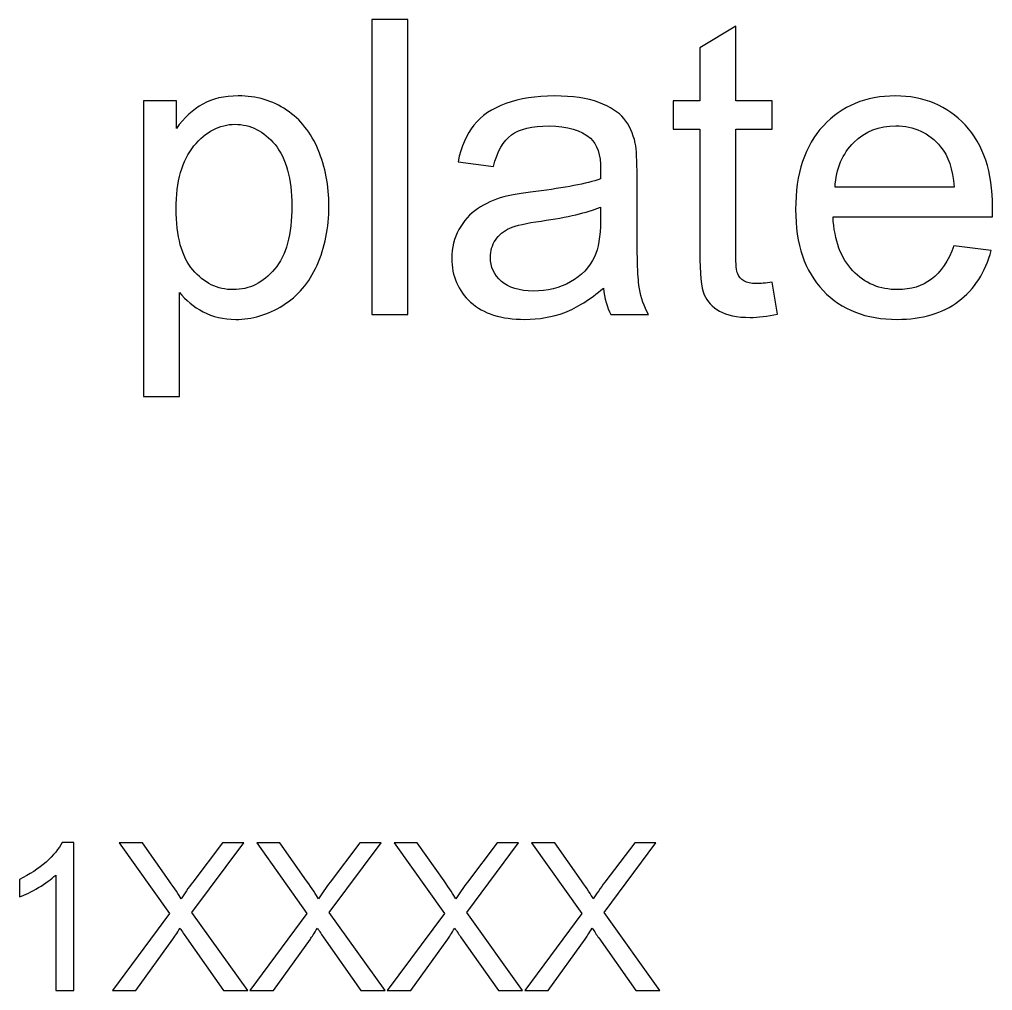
# Model space of a CAD drawing. Header units: inches. Extents: x -3.1 to 14.9, y -9.8 to 5.5.
# Drawn here: x 9.335 to 10.122, y 3.366 to 4.151 of the extents above; entities that cross this region are included whole.
import ezdxf

# ---------------------------------------------------------------- set-up
doc = ezdxf.new("R2010")
doc.units = ezdxf.units.IN
doc.header["$MEASUREMENT"] = 0
doc.layers.add('Layer 1', color=7, linetype='Continuous')

msp = doc.modelspace()

# ---------------------------------------------------------------- linework, layer by layer
at = {"layer": 'Layer 1', "color": 250}
for points, knots in [([(9.61976, 3.91239), (9.61976, 3.91239), (9.61976, 4.151), (9.61976, 4.151), (9.61976, 4.151), (9.61976, 4.151), (9.64904, 4.151), (9.64904, 4.151), (9.64904, 4.151), (9.64904, 4.151), (9.64904, 3.91239), (9.64904, 3.91239), (9.64904, 3.91239), (9.64904, 3.91239), (9.61976, 3.91239), (9.61976, 3.91239)], [0, 0, 0, 0, 0.2, 0.2, 0.2, 0.2, 0.4, 0.4, 0.4, 0.4, 0.6, 0.6, 0.6, 0.6, 1, 1, 1, 1]), ([(9.94381, 3.93861), (9.94381, 3.93861), (9.94804, 3.91272), (9.94804, 3.91272), (9.94804, 3.91272), (9.93981, 3.911), (9.93243, 3.91011), (9.92593, 3.91011), (9.92593, 3.91011), (9.91526, 3.91011), (9.90704, 3.91178), (9.90115, 3.91517), (9.90115, 3.91517), (9.89531, 3.9185), (9.8912, 3.92294), (9.88881, 3.92844), (9.88881, 3.92844), (9.88643, 3.93389), (9.8852, 3.94544), (9.8852, 3.963), (9.8852, 3.963), (9.8852, 3.963), (9.8852, 4.06244), (9.8852, 4.06244), (9.8852, 4.06244), (9.8852, 4.06244), (9.8637, 4.06244), (9.8637, 4.06244), (9.8637, 4.06244), (9.8637, 4.06244), (9.8637, 4.08522), (9.8637, 4.08522), (9.8637, 4.08522), (9.8637, 4.08522), (9.8852, 4.08522), (9.8852, 4.08522), (9.8852, 4.08522), (9.8852, 4.08522), (9.8852, 4.12806), (9.8852, 4.12806), (9.8852, 4.12806), (9.8852, 4.12806), (9.91437, 4.14561), (9.91437, 4.14561), (9.91437, 4.14561), (9.91437, 4.14561), (9.91437, 4.08522), (9.91437, 4.08522), (9.91437, 4.08522), (9.91437, 4.08522), (9.94381, 4.08522), (9.94381, 4.08522), (9.94381, 4.08522), (9.94381, 4.08522), (9.94381, 4.06244), (9.94381, 4.06244), (9.94381, 4.06244), (9.94381, 4.06244), (9.91437, 4.06244), (9.91437, 4.06244), (9.91437, 4.06244), (9.91437, 4.06244), (9.91437, 3.96139), (9.91437, 3.96139), (9.91437, 3.96139), (9.91437, 3.953), (9.91487, 3.94767), (9.91587, 3.94528), (9.91587, 3.94528), (9.91693, 3.94289), (9.91859, 3.941), (9.92093, 3.93955), (9.92093, 3.93955), (9.92326, 3.93817), (9.92659, 3.93744), (9.93093, 3.93744), (9.93093, 3.93744), (9.9342, 3.93744), (9.93848, 3.93783), (9.94381, 3.93861)], [0, 0, 0, 0, 0.047619, 0.047619, 0.047619, 0.047619, 0.095238, 0.095238, 0.095238, 0.095238, 0.142857, 0.142857, 0.142857, 0.142857, 0.190476, 0.190476, 0.190476, 0.190476, 0.238095, 0.238095, 0.238095, 0.238095, 0.285714, 0.285714, 0.285714, 0.285714, 0.333333, 0.333333, 0.333333, 0.333333, 0.380952, 0.380952, 0.380952, 0.380952, 0.428571, 0.428571, 0.428571, 0.428571, 0.47619, 0.47619, 0.47619, 0.47619, 0.52381, 0.52381, 0.52381, 0.52381, 0.571429, 0.571429, 0.571429, 0.571429, 0.619048, 0.619048, 0.619048, 0.619048, 0.666667, 0.666667, 0.666667, 0.666667, 0.714286, 0.714286, 0.714286, 0.714286, 0.761905, 0.761905, 0.761905, 0.761905, 0.809524, 0.809524, 0.809524, 0.809524, 0.857143, 0.857143, 0.857143, 0.857143, 0.904762, 0.904762, 0.904762, 0.904762, 1, 1, 1, 1]), ([(9.43504, 3.84616), (9.43504, 3.84616), (9.43504, 4.08522), (9.43504, 4.08522), (9.43504, 4.08522), (9.43504, 4.08522), (9.4617, 4.08522), (9.4617, 4.08522), (9.4617, 4.08522), (9.4617, 4.08522), (9.4617, 4.06278), (9.4617, 4.06278), (9.4617, 4.06278), (9.46798, 4.07155), (9.47509, 4.07817), (9.48304, 4.08256), (9.48304, 4.08256), (9.49093, 4.08694), (9.50054, 4.08917), (9.51181, 4.08917), (9.51181, 4.08917), (9.52659, 4.08917), (9.53959, 4.08533), (9.55087, 4.07778), (9.55087, 4.07778), (9.5622, 4.07017), (9.5707, 4.05944), (9.57643, 4.04561), (9.57643, 4.04561), (9.5822, 4.03178), (9.58509, 4.01661), (9.58509, 4.00011), (9.58509, 4.00011), (9.58509, 3.98244), (9.58193, 3.9665), (9.57554, 3.95233), (9.57554, 3.95233), (9.5692, 3.93817), (9.55998, 3.92733), (9.54787, 3.91978), (9.54787, 3.91978), (9.53576, 3.91228), (9.52304, 3.9085), (9.5097, 3.9085), (9.5097, 3.9085), (9.49993, 3.9085), (9.4912, 3.91055), (9.48343, 3.91467), (9.48343, 3.91467), (9.47565, 3.91878), (9.46931, 3.924), (9.46431, 3.93028), (9.46431, 3.93028), (9.46431, 3.93028), (9.46431, 3.84616), (9.46431, 3.84616), (9.46431, 3.84616), (9.46431, 3.84616), (9.43504, 3.84616), (9.43504, 3.84616)], [0, 0, 0, 0, 0.0625, 0.0625, 0.0625, 0.0625, 0.125, 0.125, 0.125, 0.125, 0.1875, 0.1875, 0.1875, 0.1875, 0.25, 0.25, 0.25, 0.25, 0.3125, 0.3125, 0.3125, 0.3125, 0.375, 0.375, 0.375, 0.375, 0.4375, 0.4375, 0.4375, 0.4375, 0.5, 0.5, 0.5, 0.5, 0.5625, 0.5625, 0.5625, 0.5625, 0.625, 0.625, 0.625, 0.625, 0.6875, 0.6875, 0.6875, 0.6875, 0.75, 0.75, 0.75, 0.75, 0.8125, 0.8125, 0.8125, 0.8125, 0.875, 0.875, 0.875, 0.875, 1, 1, 1, 1]), ([(9.80726, 3.93372), (9.79637, 3.9245), (9.78593, 3.918), (9.77593, 3.91417), (9.77593, 3.91417), (9.76587, 3.91039), (9.75509, 3.9085), (9.74359, 3.9085), (9.74359, 3.9085), (9.72459, 3.9085), (9.71004, 3.91311), (9.69981, 3.92239), (9.69981, 3.92239), (9.68965, 3.93167), (9.68454, 3.94355), (9.68454, 3.95794), (9.68454, 3.95794), (9.68454, 3.96644), (9.68643, 3.97417), (9.69031, 3.98117), (9.69031, 3.98117), (9.69415, 3.98817), (9.6992, 3.99378), (9.70543, 3.998), (9.70543, 3.998), (9.7117, 4.00222), (9.7187, 4.00544), (9.72654, 4.00761), (9.72654, 4.00761), (9.73226, 4.00911), (9.74093, 4.01061), (9.75254, 4.012), (9.75254, 4.012), (9.7762, 4.01483), (9.79365, 4.01817), (9.80481, 4.02211), (9.80481, 4.02211), (9.80493, 4.02611), (9.80498, 4.02867), (9.80498, 4.02972), (9.80498, 4.02972), (9.80498, 4.04167), (9.8022, 4.05011), (9.79665, 4.05494), (9.79665, 4.05494), (9.7892, 4.06161), (9.77804, 4.06489), (9.76331, 4.06489), (9.76331, 4.06489), (9.74954, 4.06489), (9.73937, 4.0625), (9.73276, 4.05767), (9.73276, 4.05767), (9.7262, 4.05283), (9.72137, 4.04428), (9.7182, 4.032), (9.7182, 4.032), (9.7182, 4.032), (9.68959, 4.03594), (9.68959, 4.03594), (9.68959, 4.03594), (9.6922, 4.04817), (9.69648, 4.05811), (9.70243, 4.06561), (9.70243, 4.06561), (9.70837, 4.07317), (9.71704, 4.079), (9.72831, 4.08306), (9.72831, 4.08306), (9.73959, 4.08711), (9.75265, 4.08917), (9.76754, 4.08917), (9.76754, 4.08917), (9.78231, 4.08917), (9.79426, 4.08739), (9.80348, 4.08394), (9.80348, 4.08394), (9.8127, 4.08044), (9.81948, 4.07611), (9.82387, 4.07083), (9.82387, 4.07083), (9.8282, 4.06555), (9.8312, 4.05894), (9.83298, 4.05089), (9.83298, 4.05089), (9.83393, 4.04589), (9.83443, 4.03689), (9.83443, 4.02389), (9.83443, 4.02389), (9.83443, 4.02389), (9.83443, 3.98483), (9.83443, 3.98483), (9.83443, 3.98483), (9.83443, 3.95755), (9.83504, 3.94033), (9.83631, 3.93317), (9.83631, 3.93317), (9.83754, 3.92594), (9.84004, 3.919), (9.8437, 3.91239), (9.8437, 3.91239), (9.8437, 3.91239), (9.81309, 3.91239), (9.81309, 3.91239), (9.81309, 3.91239), (9.81009, 3.91844), (9.80809, 3.92555), (9.80726, 3.93372)], [0, 0, 0, 0, 0.035714, 0.035714, 0.035714, 0.035714, 0.071429, 0.071429, 0.071429, 0.071429, 0.107143, 0.107143, 0.107143, 0.107143, 0.142857, 0.142857, 0.142857, 0.142857, 0.178571, 0.178571, 0.178571, 0.178571, 0.214286, 0.214286, 0.214286, 0.214286, 0.25, 0.25, 0.25, 0.25, 0.285714, 0.285714, 0.285714, 0.285714, 0.321429, 0.321429, 0.321429, 0.321429, 0.357143, 0.357143, 0.357143, 0.357143, 0.392857, 0.392857, 0.392857, 0.392857, 0.428571, 0.428571, 0.428571, 0.428571, 0.464286, 0.464286, 0.464286, 0.464286, 0.5, 0.5, 0.5, 0.5, 0.535714, 0.535714, 0.535714, 0.535714, 0.571429, 0.571429, 0.571429, 0.571429, 0.607143, 0.607143, 0.607143, 0.607143, 0.642857, 0.642857, 0.642857, 0.642857, 0.678571, 0.678571, 0.678571, 0.678571, 0.714286, 0.714286, 0.714286, 0.714286, 0.75, 0.75, 0.75, 0.75, 0.785714, 0.785714, 0.785714, 0.785714, 0.821429, 0.821429, 0.821429, 0.821429, 0.857143, 0.857143, 0.857143, 0.857143, 0.892857, 0.892857, 0.892857, 0.892857, 0.928571, 0.928571, 0.928571, 0.928571, 1, 1, 1, 1]), ([(10.09076, 3.96805), (10.09076, 3.96805), (10.12104, 3.96433), (10.12104, 3.96433), (10.12104, 3.96433), (10.11626, 3.94661), (10.10743, 3.93289), (10.09454, 3.92311), (10.09454, 3.92311), (10.08159, 3.91339), (10.06509, 3.9085), (10.04504, 3.9085), (10.04504, 3.9085), (10.01976, 3.9085), (9.9997, 3.91628), (9.98493, 3.93183), (9.98493, 3.93183), (9.97009, 3.94739), (9.9627, 3.96922), (9.9627, 3.99733), (9.9627, 3.99733), (9.9627, 4.02644), (9.9702, 4.049), (9.98515, 4.06505), (9.98515, 4.06505), (10.00015, 4.08111), (10.01954, 4.08917), (10.04343, 4.08917), (10.04343, 4.08917), (10.06654, 4.08917), (10.08543, 4.08128), (10.10004, 4.06555), (10.10004, 4.06555), (10.1147, 4.04983), (10.12204, 4.02767), (10.12204, 3.99917), (10.12204, 3.99917), (10.12204, 3.99739), (10.12198, 3.99478), (10.12187, 3.99133), (10.12187, 3.99133), (10.12187, 3.99133), (9.99298, 3.99133), (9.99298, 3.99133), (9.99298, 3.99133), (9.99404, 3.97233), (9.99943, 3.95778), (10.00909, 3.94772), (10.00909, 3.94772), (10.01876, 3.93761), (10.03076, 3.93255), (10.0452, 3.93255), (10.0452, 3.93255), (10.05593, 3.93255), (10.06509, 3.93539), (10.0727, 3.94105), (10.0727, 3.94105), (10.08031, 3.94667), (10.08631, 3.95567), (10.09076, 3.96805)], [0, 0, 0, 0, 0.0625, 0.0625, 0.0625, 0.0625, 0.125, 0.125, 0.125, 0.125, 0.1875, 0.1875, 0.1875, 0.1875, 0.25, 0.25, 0.25, 0.25, 0.3125, 0.3125, 0.3125, 0.3125, 0.375, 0.375, 0.375, 0.375, 0.4375, 0.4375, 0.4375, 0.4375, 0.5, 0.5, 0.5, 0.5, 0.5625, 0.5625, 0.5625, 0.5625, 0.625, 0.625, 0.625, 0.625, 0.6875, 0.6875, 0.6875, 0.6875, 0.75, 0.75, 0.75, 0.75, 0.8125, 0.8125, 0.8125, 0.8125, 0.875, 0.875, 0.875, 0.875, 1, 1, 1, 1]), ([(9.46154, 3.99783), (9.46154, 3.97561), (9.46604, 3.95917), (9.47504, 3.9485), (9.47504, 3.9485), (9.48404, 3.93789), (9.49498, 3.93255), (9.50776, 3.93255), (9.50776, 3.93255), (9.52076, 3.93255), (9.53193, 3.93805), (9.5412, 3.94911), (9.5412, 3.94911), (9.55048, 3.96011), (9.55515, 3.97717), (9.55515, 4.00028), (9.55515, 4.00028), (9.55515, 4.02233), (9.55059, 4.03878), (9.54154, 4.04978), (9.54154, 4.04978), (9.53248, 4.06072), (9.52165, 4.06622), (9.50909, 4.06622), (9.50909, 4.06622), (9.49659, 4.06622), (9.48554, 4.06039), (9.47593, 4.04872), (9.47593, 4.04872), (9.46631, 4.03705), (9.46154, 4.02005), (9.46154, 3.99783)], [0, 0, 0, 0, 0.111111, 0.111111, 0.111111, 0.111111, 0.222222, 0.222222, 0.222222, 0.222222, 0.333333, 0.333333, 0.333333, 0.333333, 0.444444, 0.444444, 0.444444, 0.444444, 0.555556, 0.555556, 0.555556, 0.555556, 0.666667, 0.666667, 0.666667, 0.666667, 0.777778, 0.777778, 0.777778, 0.777778, 1, 1, 1, 1]), ([(9.99459, 4.01544), (9.99459, 4.01544), (10.09109, 4.01544), (10.09109, 4.01544), (10.09109, 4.01544), (10.08981, 4.02994), (10.08609, 4.04089), (10.08004, 4.04811), (10.08004, 4.04811), (10.0707, 4.05939), (10.05859, 4.06505), (10.04376, 4.06505), (10.04376, 4.06505), (10.03031, 4.06505), (10.01898, 4.06055), (10.00981, 4.05155), (10.00981, 4.05155), (10.00065, 4.04255), (9.99559, 4.0305), (9.99459, 4.01544)], [0, 0, 0, 0, 0.166667, 0.166667, 0.166667, 0.166667, 0.333333, 0.333333, 0.333333, 0.333333, 0.5, 0.5, 0.5, 0.5, 0.666667, 0.666667, 0.666667, 0.666667, 1, 1, 1, 1]), ([(9.80481, 3.99917), (9.79415, 3.99478), (9.7782, 3.99111), (9.75698, 3.98805), (9.75698, 3.98805), (9.74493, 3.98633), (9.73637, 3.98439), (9.73143, 3.98222), (9.73143, 3.98222), (9.72643, 3.98005), (9.72254, 3.97689), (9.71987, 3.97267), (9.71987, 3.97267), (9.71715, 3.9685), (9.71576, 3.96389), (9.71576, 3.95878), (9.71576, 3.95878), (9.71576, 3.95094), (9.71876, 3.94444), (9.72465, 3.93922), (9.72465, 3.93922), (9.73054, 3.93405), (9.7392, 3.93144), (9.75059, 3.93144), (9.75059, 3.93144), (9.76187, 3.93144), (9.77193, 3.93389), (9.7807, 3.93883), (9.7807, 3.93883), (9.78948, 3.94378), (9.79598, 3.95055), (9.80009, 3.95911), (9.80009, 3.95911), (9.80326, 3.96572), (9.80481, 3.9755), (9.80481, 3.98839), (9.80481, 3.98839), (9.80481, 3.98839), (9.80481, 3.99917), (9.80481, 3.99917)], [0, 0, 0, 0, 0.090909, 0.090909, 0.090909, 0.090909, 0.181818, 0.181818, 0.181818, 0.181818, 0.272727, 0.272727, 0.272727, 0.272727, 0.363636, 0.363636, 0.363636, 0.363636, 0.454545, 0.454545, 0.454545, 0.454545, 0.545455, 0.545455, 0.545455, 0.545455, 0.636364, 0.636364, 0.636364, 0.636364, 0.727273, 0.727273, 0.727273, 0.727273, 0.818182, 0.818182, 0.818182, 0.818182, 1, 1, 1, 1]), ([(9.37872, 3.36587), (9.37872, 3.36587), (9.36408, 3.36587), (9.36408, 3.36587), (9.36408, 3.36587), (9.36408, 3.36587), (9.36408, 3.4592), (9.36408, 3.4592), (9.36408, 3.4592), (9.36055, 3.45584), (9.35594, 3.45248), (9.35022, 3.44911), (9.35022, 3.44911), (9.34447, 3.44576), (9.33933, 3.44323), (9.33477, 3.44156), (9.33477, 3.44156), (9.33477, 3.44156), (9.33477, 3.4557), (9.33477, 3.4557), (9.33477, 3.4557), (9.34297, 3.45956), (9.35013, 3.46423), (9.35627, 3.4697), (9.35627, 3.4697), (9.36238, 3.4752), (9.36674, 3.4805), (9.3693, 3.48567), (9.3693, 3.48567), (9.3693, 3.48567), (9.37872, 3.48567), (9.37872, 3.48567), (9.37872, 3.48567), (9.37872, 3.48567), (9.37872, 3.36587), (9.37872, 3.36587)], [0, 0, 0, 0, 0.1, 0.1, 0.1, 0.1, 0.2, 0.2, 0.2, 0.2, 0.3, 0.3, 0.3, 0.3, 0.4, 0.4, 0.4, 0.4, 0.5, 0.5, 0.5, 0.5, 0.6, 0.6, 0.6, 0.6, 0.7, 0.7, 0.7, 0.7, 0.8, 0.8, 0.8, 0.8, 1, 1, 1, 1]), ([(9.41005, 3.36587), (9.41005, 3.36587), (9.45622, 3.42803), (9.45622, 3.42803), (9.45622, 3.42803), (9.45622, 3.42803), (9.41552, 3.48517), (9.41552, 3.48517), (9.41552, 3.48517), (9.41552, 3.48517), (9.4343, 3.48517), (9.4343, 3.48517), (9.4343, 3.48517), (9.4343, 3.48517), (9.45596, 3.45456), (9.45596, 3.45456), (9.45596, 3.45456), (9.46046, 3.44823), (9.46366, 3.44334), (9.46555, 3.43992), (9.46555, 3.43992), (9.46822, 3.44426), (9.47135, 3.44878), (9.47499, 3.4535), (9.47499, 3.4535), (9.47499, 3.4535), (9.49902, 3.48517), (9.49902, 3.48517), (9.49902, 3.48517), (9.49902, 3.48517), (9.51619, 3.48517), (9.51619, 3.48517), (9.51619, 3.48517), (9.51619, 3.48517), (9.47427, 3.42895), (9.47427, 3.42895), (9.47427, 3.42895), (9.47427, 3.42895), (9.51944, 3.36587), (9.51944, 3.36587), (9.51944, 3.36587), (9.51944, 3.36587), (9.49991, 3.36587), (9.49991, 3.36587), (9.49991, 3.36587), (9.49991, 3.36587), (9.46988, 3.40842), (9.46988, 3.40842), (9.46988, 3.40842), (9.46819, 3.41087), (9.46646, 3.41353), (9.46466, 3.41639), (9.46466, 3.41639), (9.46199, 3.41206), (9.4601, 3.40909), (9.45896, 3.40745), (9.45896, 3.40745), (9.45896, 3.40745), (9.42902, 3.36587), (9.42902, 3.36587), (9.42902, 3.36587), (9.42902, 3.36587), (9.41005, 3.36587), (9.41005, 3.36587)], [0, 0, 0, 0, 0.058824, 0.058824, 0.058824, 0.058824, 0.117647, 0.117647, 0.117647, 0.117647, 0.176471, 0.176471, 0.176471, 0.176471, 0.235294, 0.235294, 0.235294, 0.235294, 0.294118, 0.294118, 0.294118, 0.294118, 0.352941, 0.352941, 0.352941, 0.352941, 0.411765, 0.411765, 0.411765, 0.411765, 0.470588, 0.470588, 0.470588, 0.470588, 0.529412, 0.529412, 0.529412, 0.529412, 0.588235, 0.588235, 0.588235, 0.588235, 0.647059, 0.647059, 0.647059, 0.647059, 0.705882, 0.705882, 0.705882, 0.705882, 0.764706, 0.764706, 0.764706, 0.764706, 0.823529, 0.823529, 0.823529, 0.823529, 0.882353, 0.882353, 0.882353, 0.882353, 1, 1, 1, 1]), ([(9.52121, 3.36587), (9.52121, 3.36587), (9.56738, 3.42803), (9.56738, 3.42803), (9.56738, 3.42803), (9.56738, 3.42803), (9.52669, 3.48517), (9.52669, 3.48517), (9.52669, 3.48517), (9.52669, 3.48517), (9.54546, 3.48517), (9.54546, 3.48517), (9.54546, 3.48517), (9.54546, 3.48517), (9.56713, 3.45456), (9.56713, 3.45456), (9.56713, 3.45456), (9.57163, 3.44823), (9.57483, 3.44334), (9.57671, 3.43992), (9.57671, 3.43992), (9.57938, 3.44426), (9.58252, 3.44878), (9.58616, 3.4535), (9.58616, 3.4535), (9.58616, 3.4535), (9.61019, 3.48517), (9.61019, 3.48517), (9.61019, 3.48517), (9.61019, 3.48517), (9.62735, 3.48517), (9.62735, 3.48517), (9.62735, 3.48517), (9.62735, 3.48517), (9.58544, 3.42895), (9.58544, 3.42895), (9.58544, 3.42895), (9.58544, 3.42895), (9.6306, 3.36587), (9.6306, 3.36587), (9.6306, 3.36587), (9.6306, 3.36587), (9.61107, 3.36587), (9.61107, 3.36587), (9.61107, 3.36587), (9.61107, 3.36587), (9.58105, 3.40842), (9.58105, 3.40842), (9.58105, 3.40842), (9.57935, 3.41087), (9.57763, 3.41353), (9.57583, 3.41639), (9.57583, 3.41639), (9.57316, 3.41206), (9.57127, 3.40909), (9.57013, 3.40745), (9.57013, 3.40745), (9.57013, 3.40745), (9.54019, 3.36587), (9.54019, 3.36587), (9.54019, 3.36587), (9.54019, 3.36587), (9.52121, 3.36587), (9.52121, 3.36587)], [0, 0, 0, 0, 0.058824, 0.058824, 0.058824, 0.058824, 0.117647, 0.117647, 0.117647, 0.117647, 0.176471, 0.176471, 0.176471, 0.176471, 0.235294, 0.235294, 0.235294, 0.235294, 0.294118, 0.294118, 0.294118, 0.294118, 0.352941, 0.352941, 0.352941, 0.352941, 0.411765, 0.411765, 0.411765, 0.411765, 0.470588, 0.470588, 0.470588, 0.470588, 0.529412, 0.529412, 0.529412, 0.529412, 0.588235, 0.588235, 0.588235, 0.588235, 0.647059, 0.647059, 0.647059, 0.647059, 0.705882, 0.705882, 0.705882, 0.705882, 0.764706, 0.764706, 0.764706, 0.764706, 0.823529, 0.823529, 0.823529, 0.823529, 0.882353, 0.882353, 0.882353, 0.882353, 1, 1, 1, 1]), ([(9.63238, 3.36587), (9.63238, 3.36587), (9.67855, 3.42803), (9.67855, 3.42803), (9.67855, 3.42803), (9.67855, 3.42803), (9.63785, 3.48517), (9.63785, 3.48517), (9.63785, 3.48517), (9.63785, 3.48517), (9.65663, 3.48517), (9.65663, 3.48517), (9.65663, 3.48517), (9.65663, 3.48517), (9.6783, 3.45456), (9.6783, 3.45456), (9.6783, 3.45456), (9.6828, 3.44823), (9.68599, 3.44334), (9.68788, 3.43992), (9.68788, 3.43992), (9.69055, 3.44426), (9.69369, 3.44878), (9.69732, 3.4535), (9.69732, 3.4535), (9.69732, 3.4535), (9.72135, 3.48517), (9.72135, 3.48517), (9.72135, 3.48517), (9.72135, 3.48517), (9.73852, 3.48517), (9.73852, 3.48517), (9.73852, 3.48517), (9.73852, 3.48517), (9.6966, 3.42895), (9.6966, 3.42895), (9.6966, 3.42895), (9.6966, 3.42895), (9.74177, 3.36587), (9.74177, 3.36587), (9.74177, 3.36587), (9.74177, 3.36587), (9.72224, 3.36587), (9.72224, 3.36587), (9.72224, 3.36587), (9.72224, 3.36587), (9.69221, 3.40842), (9.69221, 3.40842), (9.69221, 3.40842), (9.69052, 3.41087), (9.6888, 3.41353), (9.68699, 3.41639), (9.68699, 3.41639), (9.68432, 3.41206), (9.68243, 3.40909), (9.6813, 3.40745), (9.6813, 3.40745), (9.6813, 3.40745), (9.65135, 3.36587), (9.65135, 3.36587), (9.65135, 3.36587), (9.65135, 3.36587), (9.63238, 3.36587), (9.63238, 3.36587)], [0, 0, 0, 0, 0.058824, 0.058824, 0.058824, 0.058824, 0.117647, 0.117647, 0.117647, 0.117647, 0.176471, 0.176471, 0.176471, 0.176471, 0.235294, 0.235294, 0.235294, 0.235294, 0.294118, 0.294118, 0.294118, 0.294118, 0.352941, 0.352941, 0.352941, 0.352941, 0.411765, 0.411765, 0.411765, 0.411765, 0.470588, 0.470588, 0.470588, 0.470588, 0.529412, 0.529412, 0.529412, 0.529412, 0.588235, 0.588235, 0.588235, 0.588235, 0.647059, 0.647059, 0.647059, 0.647059, 0.705882, 0.705882, 0.705882, 0.705882, 0.764706, 0.764706, 0.764706, 0.764706, 0.823529, 0.823529, 0.823529, 0.823529, 0.882353, 0.882353, 0.882353, 0.882353, 1, 1, 1, 1]), ([(9.74354, 3.36587), (9.74354, 3.36587), (9.78971, 3.42803), (9.78971, 3.42803), (9.78971, 3.42803), (9.78971, 3.42803), (9.74902, 3.48517), (9.74902, 3.48517), (9.74902, 3.48517), (9.74902, 3.48517), (9.7678, 3.48517), (9.7678, 3.48517), (9.7678, 3.48517), (9.7678, 3.48517), (9.78946, 3.45456), (9.78946, 3.45456), (9.78946, 3.45456), (9.79396, 3.44823), (9.79716, 3.44334), (9.79904, 3.43992), (9.79904, 3.43992), (9.80171, 3.44426), (9.80485, 3.44878), (9.80849, 3.4535), (9.80849, 3.4535), (9.80849, 3.4535), (9.83252, 3.48517), (9.83252, 3.48517), (9.83252, 3.48517), (9.83252, 3.48517), (9.84969, 3.48517), (9.84969, 3.48517), (9.84969, 3.48517), (9.84969, 3.48517), (9.80777, 3.42895), (9.80777, 3.42895), (9.80777, 3.42895), (9.80777, 3.42895), (9.85293, 3.36587), (9.85293, 3.36587), (9.85293, 3.36587), (9.85293, 3.36587), (9.83341, 3.36587), (9.83341, 3.36587), (9.83341, 3.36587), (9.83341, 3.36587), (9.80338, 3.40842), (9.80338, 3.40842), (9.80338, 3.40842), (9.80169, 3.41087), (9.79996, 3.41353), (9.79816, 3.41639), (9.79816, 3.41639), (9.79549, 3.41206), (9.7936, 3.40909), (9.79246, 3.40745), (9.79246, 3.40745), (9.79246, 3.40745), (9.76252, 3.36587), (9.76252, 3.36587), (9.76252, 3.36587), (9.76252, 3.36587), (9.74354, 3.36587), (9.74354, 3.36587)], [0, 0, 0, 0, 0.058824, 0.058824, 0.058824, 0.058824, 0.117647, 0.117647, 0.117647, 0.117647, 0.176471, 0.176471, 0.176471, 0.176471, 0.235294, 0.235294, 0.235294, 0.235294, 0.294118, 0.294118, 0.294118, 0.294118, 0.352941, 0.352941, 0.352941, 0.352941, 0.411765, 0.411765, 0.411765, 0.411765, 0.470588, 0.470588, 0.470588, 0.470588, 0.529412, 0.529412, 0.529412, 0.529412, 0.588235, 0.588235, 0.588235, 0.588235, 0.647059, 0.647059, 0.647059, 0.647059, 0.705882, 0.705882, 0.705882, 0.705882, 0.764706, 0.764706, 0.764706, 0.764706, 0.823529, 0.823529, 0.823529, 0.823529, 0.882353, 0.882353, 0.882353, 0.882353, 1, 1, 1, 1])]:
    msp.add_open_spline(points, degree=3, knots=knots, dxfattribs=at)

doc.saveas('drawing.dxf')
